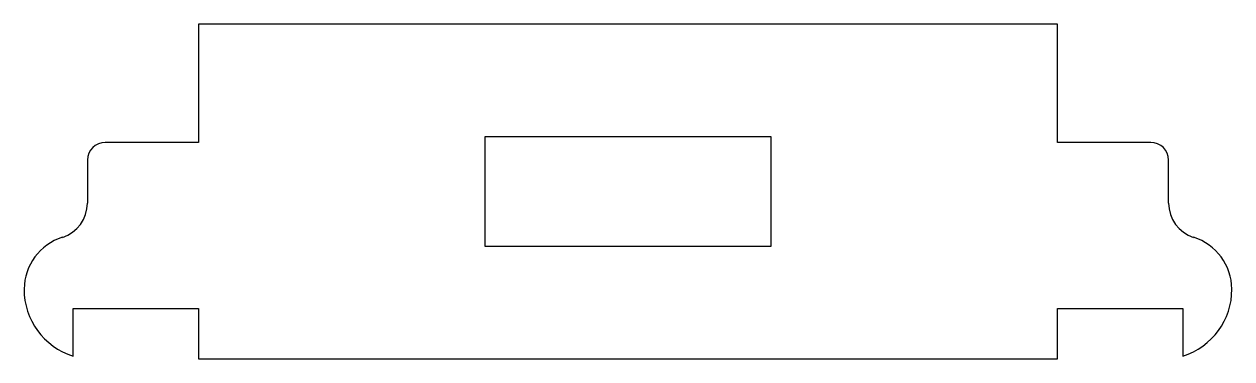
# Model space of a CAD drawing. Extents: x -15 to 18.8, y 0.3 to 9.6.
import ezdxf

# ---------------------------------------------------------------- set-up
doc = ezdxf.new("R2010")
doc.units = 0
doc.layers.get('0').update_dxf_attribs({"linetype": 'CONTINUOUS'})

msp = doc.modelspace()

# ---------------------------------------------------------------- linework, layer by layer
at = {"color": 7, "linetype": 'CONTINUOUS'}
for p, q in [((13.916, 9.6), (-10.084, 9.6)), ((-10.084, 9.6), (-10.084, 6.3)), ((13.916, 6.3), (13.916, 9.6)), ((5.916, 6.456), (-2.084, 6.456)), ((-2.084, 6.456), (-2.084, 3.4)), ((5.916, 3.4), (5.916, 6.456)), ((-10.084, 6.3), (-12.683, 6.3)), ((16.516, 6.3), (13.916, 6.3)), ((-13.183, 5.8), (-13.183, 4.602)), ((17.016, 4.602), (17.016, 5.8)), ((-2.084, 3.4), (5.916, 3.4)), ((-13.584, 0.335), (-13.584, 1.665)), ((-13.584, 1.665), (-10.084, 1.665)), ((-10.084, 1.665), (-10.084, 0.256)), ((13.916, 0.256), (13.916, 1.665)), ((13.916, 1.665), (17.416, 1.665)), ((17.416, 1.665), (17.416, 0.335)), ((-10.084, 0.256), (13.916, 0.256))]:
    msp.add_line(p, q, dxfattribs=at)
for centre, radius, start, end in [((-12.683, 5.8), 0.5, 90, 180), ((16.516, 5.8), 0.5, 0, 90), ((-14.183, 4.602), 1, 287.4771, 0), ((18.016, 4.602), 1, 180, 252.5229), ((-13.424, 2.193), 1.526, 107.4771, 179.5927), ((17.257, 2.193), 1.526, 0.4073, 72.5229), ((-13.009, 2.19), 1.942, 179.5927, 252.7754), ((16.841, 2.19), 1.942, 287.2246, 0.4073)]:
    msp.add_arc(centre, radius, start, end, dxfattribs=at)

doc.saveas('drawing.dxf')
